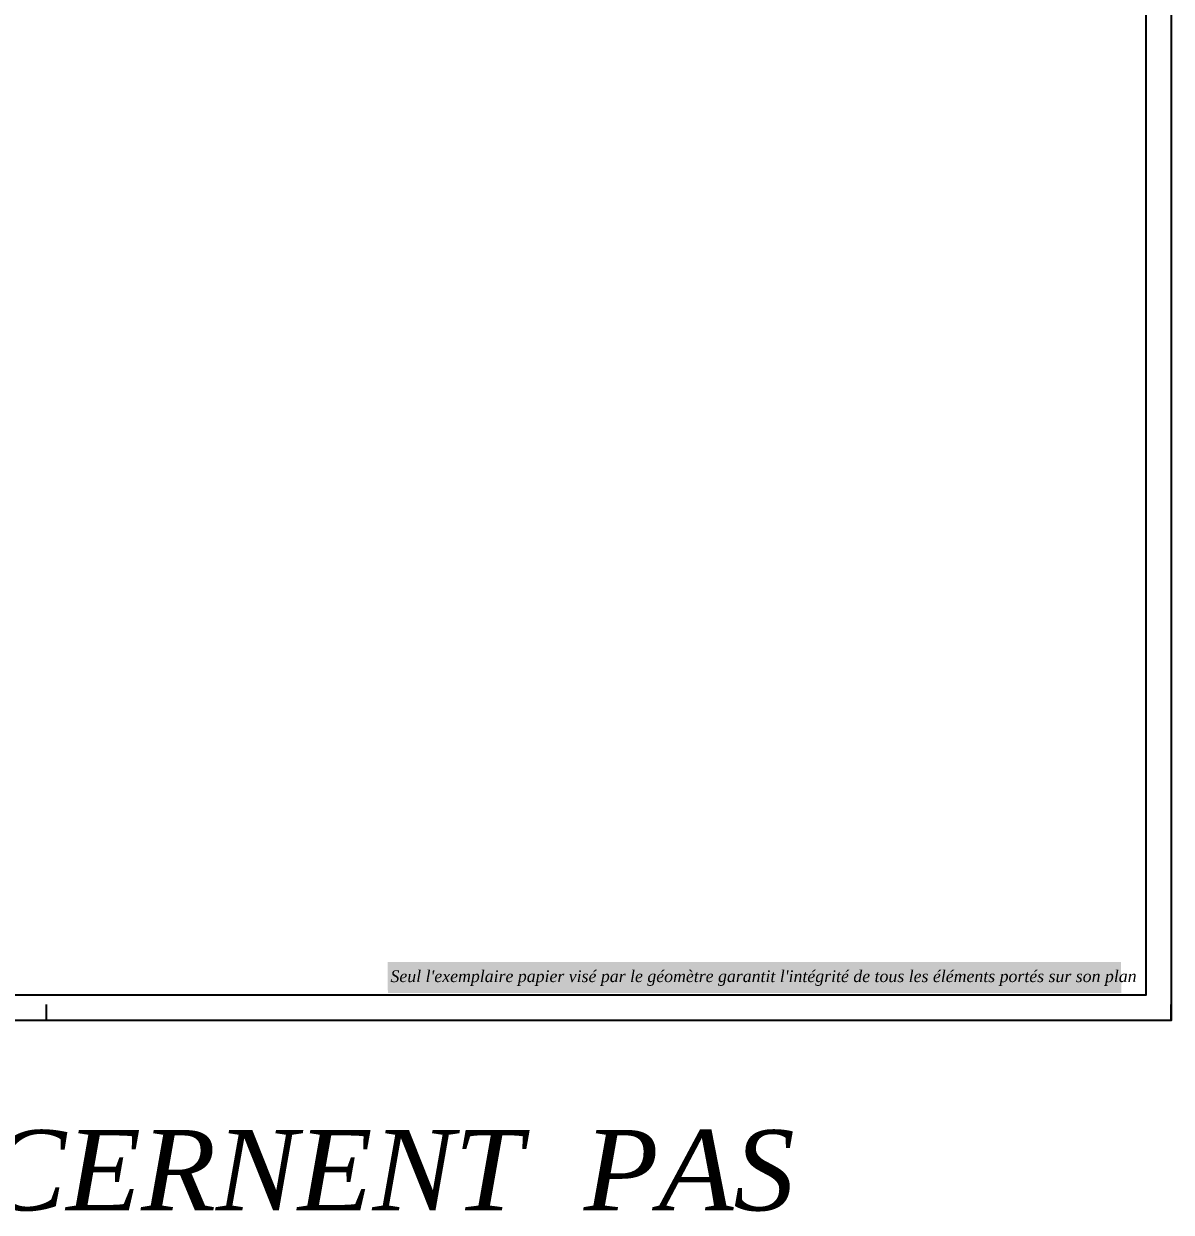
# Paper-space layout 'Layout1' of a CAD drawing. Extents: x -43 to 2298, y -18 to 768.
# Drawn here: x 917.2 to 1131.4, y 323.6 to 545.6 of the extents above; entities that cross this region are included whole.
import ezdxf
from ezdxf.enums import TextEntityAlignment as Align

# ---------------------------------------------------------------- set-up
doc = ezdxf.new("R2010")
doc.units = 0
doc.header["$LTSCALE"] = 2
doc.layers.add('Cadre', color=7, linetype='Continuous')
doc.layers.add('CARTOUCHE', color=7, linetype='Continuous')
doc.styles.add('CARTOUCHE', font='timesi.ttf', dxfattribs={"height": 1})

# ---------------------------------------------------------------- blocks, each defined once
blk = doc.blocks.new('SeulExemplaire')
at = {"layer": 'CARTOUCHE', "true_color": 0xffffff}
h = blk.add_hatch(color=7, dxfattribs=at)
h.dxf.hatch_style = 1
h.paths.add_polyline_path([(985.12, 370.38), (1122.07, 370.38), (1122.11, 364.58), (985.18, 364.58)])
at = {"layer": 'CARTOUCHE', "style": 'CARTOUCHE'}
blk.add_text("Seul l'exemplaire papier visé par le géomètre garantit l'intégrité de tous les éléments portés sur son plan", height=2.2, rotation=360, dxfattribs=at).set_placement((985.67, 366.62))

psp = doc.layouts.get("Layout1")

# ---------------------------------------------------------------- linework, layer by layer
at = {"layer": 'Cadre'}
psp.add_line((1131.44, 359.44), (1131.44, 362.44), dxfattribs=at)
at = {"layer": 'CARTOUCHE'}
psp.add_line((921.44, 359.44), (921.44, 362.44), dxfattribs=at)
at = {"layer": 'CARTOUCHE', "color": 7}
for points in [[(711.44, 656.44), (1131.44, 656.44), (1131.44, 359.44), (711.44, 359.44)], [(716.19, 651.69), (1126.69, 651.69), (1126.69, 364.19), (716.19, 364.19)]]:
    psp.add_lwpolyline(points, close=True, dxfattribs=at)

# ---------------------------------------------------------------- block references
psp.add_blockref('SeulExemplaire', (0, 0), dxfattribs=at)

# ---------------------------------------------------------------- texts
at = {"layer": 'CARTOUCHE', "color": 1, "style": 'CARTOUCHE', "width": 1.01}
psp.add_text('NE PAS SUPPRIMER DANS LE GABARIT LES LEGENDES MEME SI ELLES NE VOUS CONCERNENT  PAS ', height=15, rotation=360, dxfattribs=at).set_placement((547.59, 331.49), align=Align.MIDDLE_CENTER)

doc.saveas('drawing.dxf')
